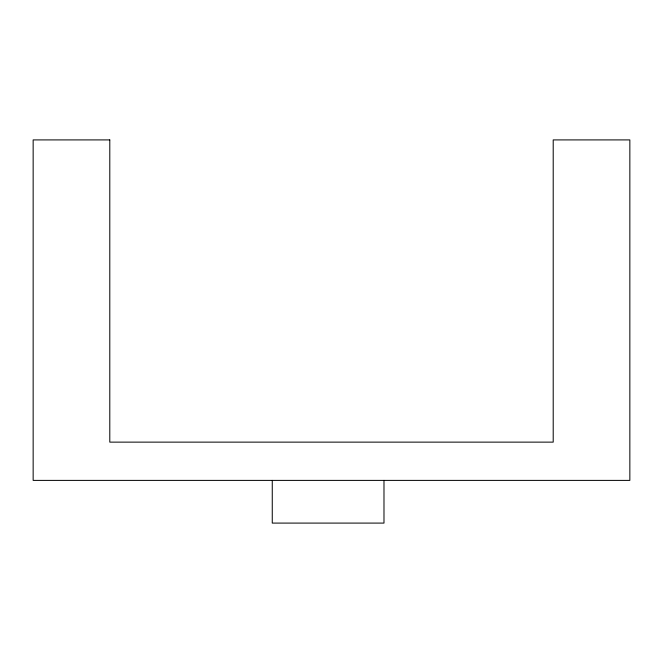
<?xml version="1.0" encoding="UTF-8"?>
<svg xmlns="http://www.w3.org/2000/svg" width="663" height="663" viewBox="0 0 663 663"><rect width="100%" height="100%" fill="white"/><g stroke="black" fill="none" stroke-linecap="round" stroke-linejoin="round"><path stroke-width="0.99" d="M383.985 480.393L383.985 523.09L272.261 523.09L272.261 480.393M109.793 139.91L33.15 139.91L33.15 480.393L629.85 480.393L629.85 139.91L553.207 139.91L553.207 442.13L109.793 442.13L109.793 139.91"/></g></svg>
